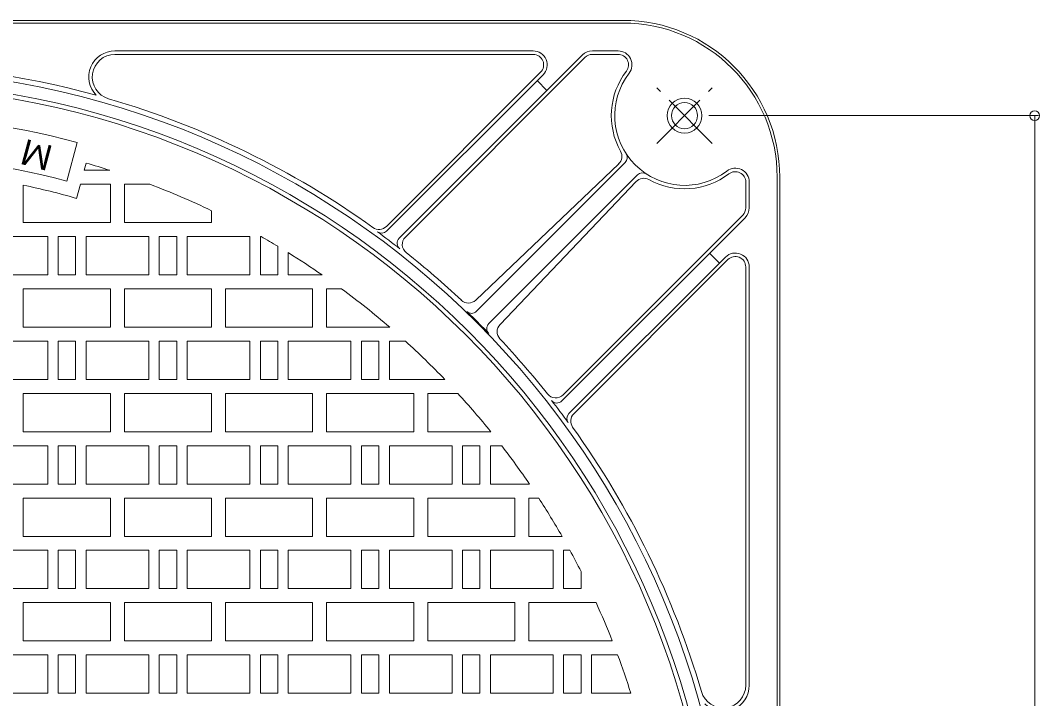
# Model space of a CAD drawing. Units: millimetres, scale not verified. Extents: x -1188 to 1330, y -951 to 977.
# Drawn here: x -488 to 96, y 558 to 947 of the extents above; entities that cross this region are included whole.
import ezdxf
from ezdxf.enums import TextEntityAlignment as Align

# ---------------------------------------------------------------- set-up
doc = ezdxf.new("R2010")
doc.units = ezdxf.units.MM
doc.header["$LTSCALE"] = 7
doc.header["$PDMODE"] = 32
doc.header["$PDSIZE"] = 5.6
doc.linetypes.add('CHAIN1', pattern=[8, 5, -1, 1, -1])
for name, color, linetype, lineweight in [('0-1_躯体', 2, 'Continuous', 9), ('0-2_仕上', 3, 'Continuous', 9), ('0-4_その他', 7, 'Continuous', 9)]:
    doc.layers.add(name, color=color, linetype=linetype, lineweight=lineweight)
doc.styles.add('ＭＳ ゴシック', font='')
doc.styles.get('ＭＳ ゴシック').set_extended_font_data('MS Gothic')

msp = doc.modelspace()

# ---------------------------------------------------------------- linework, layer by layer
at = {"layer": '0-1_躯体'}
for p, q in [((-1012.735, 946.66), (-142.735, 946.66)), ((-1011.235, 945.16), (-142.735, 945.16)), ((-194.2, 929.16), (-434.163, 929.16)), ((-194.2, 927.16), (-434.163, 927.16)), ((-271.085, 821.647), (-165.916, 926.818)), ((-164.502, 925.403), (-267.551, 822.352)), ((-145.52, 929.16), (-160.259, 929.16)), ((-160.259, 927.16), (-145.52, 927.16)), ((-189.958, 916.918), (-278.409, 828.467)), ((-278.331, 825.716), (-188.542, 915.502)), ((-186.3, 906.432), (-191.958, 912.088)), ((-145.165, 864.296), (-227.191, 786.151)), ((-226.714, 779.753), (-141.37, 865.095)), ((-219.642, 772.681), (-134.299, 858.024)), ((-135.099, 854.23), (-213.245, 772.203)), ((-72.235, 853.875), (-72.235, 839.136)), ((-70.236, 853.875), (-70.236, 839.247)), ((-54.235, 856.66), (-54.235, 421.66)), ((-52.735, 856.66), (-52.735, -13.34)), ((-177.747, 728.309), (-72.578, 833.478)), ((-177.043, 731.842), (-73.993, 834.893)), ((-92.964, 813.094), (-87.306, 807.436)), ((-173.678, 721.064), (-83.892, 810.852)), ((-170.928, 720.986), (-82.477, 809.437)), ((-72.235, 805.194), (-72.235, 565.232)), ((-70.236, 805.084), (-70.236, 565.232))]:
    msp.add_line(p, q, dxfattribs=at)
at = {"layer": '0-1_躯体', "linetype": 'CHAIN1'}
for p, q in [((-91.472, 876.108), (-123.287, 907.923)), ((-123.287, 876.108), (-91.472, 907.923))]:
    msp.add_line(p, q, dxfattribs=at)
at = {"layer": '0-1_躯体'}
for centre, radius in [((-577.735, 421.66), 497), ((-577.735, 421.66), 490), ((-107.38, 892.015), 10), ((-107.38, 892.015), 7.5)]:
    msp.add_circle(centre, radius, dxfattribs=at)
for centre, radius, start, end in [((-142.735, 856.66), 90, 0, 90), ((-142.735, 856.66), 88.5, 0, 90), ((-434.163, 914.16), 15, 90, 224.24199), ((-434.163, 914.16), 13, 90, 253.74786), ((-194.2, 921.159), 8, 315.00034, 90), ((-194.2, 921.159), 6, 315.00034, 90), ((-160.259, 921.159), 8, 90, 134.99966), ((-160.259, 921.159), 6, 90, 134.99966), ((-145.52, 921.159), 8, 322.61371, 90), ((-145.52, 921.159), 6, 322.61391, 90), ((-577.735, 421.66), 500, 74.59436, 105.40562), ((-107.38, 892.015), 42, 142.61392, 209.14101), ((-107.38, 892.015), 40, 142.61395, 307.38614), ((-577.735, 421.66), 500, 54.3262, 73.74776), ((-149.305, 868.641), 6, 313.61244, 29.14064), ((-144.199, 867.924), 4, 315, 33.19679), ((-78.235, 853.875), 8, 0, 127.386), ((-78.235, 853.875), 6, 0, 127.38618), ((-130.754, 850.09), 6, 60.85899, 136.38756), ((-131.47, 855.196), 4, 56.80321, 135), ((-107.38, 892.015), 42, 240.8591, 307.38611), ((-78.235, 839.136), 6, 314.99983, 0), ((-78.235, 839.136), 8, 314.99988, 0), ((-282.652, 832.709), 6, 234.32646, 315.00034), ((-281.159, 828.544), 4, 233.91194, 314.9995), ((-577.735, 421.66), 499.5, 52.07323, 53.9119), ((-268.256, 818.82), 4, 135, 232.07329), ((-263.31, 818.11), 6, 134.99966, 231.58189), ((-577.735, 421.66), 500, 46.79416, 51.58195), ((-78.235, 805.194), 8, 0, 135), ((-78.235, 805.194), 6, 0, 135), ((-231.329, 790.495), 6, 226.79622, 313.61279), ((-577.735, 421.66), 497.5, 45, 46.02829), ((-229.541, 782.581), 4, 226.02832, 315), ((-577.735, 421.66), 497.5, 43.97169, 44.99998), ((-216.814, 769.854), 4, 135, 223.97168), ((-208.9, 768.066), 6, 136.38721, 223.20378), ((-577.735, 421.66), 500, 38.41803, 43.20583), ((-181.285, 736.086), 6, 218.41811, 315.00034), ((-577.735, 421.66), 499.5, 36.08809, 37.92676), ((-180.575, 731.139), 4, 217.92671, 315), ((-170.85, 718.235), 4, 135.0005, 216.08806), ((-166.686, 716.743), 6, 134.99966, 215.67354), ((-577.735, 421.66), 500, 16.25223, 35.67378), ((-85.236, 565.232), 13, 196.25214, 0), ((-85.236, 565.232), 15, 225.76067, 0)]:
    msp.add_arc(centre, radius, start, end, dxfattribs=at)
at = {"layer": '0-2_仕上'}
for p, q in [((-461.784, 854.395), (-455.831, 876.611)), ((-451.823, 860.66), (-450.71, 864.814)), ((-437.023, 860.66), (-451.823, 860.66)), ((-486.735, 830.66), (-486.735, 852.147)), ((-456.146, 844.527), (-453.967, 852.66)), ((-436.735, 852.66), (-453.967, 852.66)), ((-428.735, 830.66), (-428.735, 852.66)), ((-414.151, 852.66), (-428.735, 852.66)), ((-378.735, 830.66), (-378.735, 837.497)), ((-428.735, 830.66), (-378.735, 830.66)), ((-466.735, 800.66), (-466.735, 822.66)), ((-408.735, 800.66), (-408.735, 822.66)), ((-350.735, 800.66), (-350.735, 822.66)), ((-350.315, 822.66), (-350.735, 822.66)), ((-340.735, 800.66), (-340.735, 817.074)), ((-466.735, 800.66), (-456.735, 800.66)), ((-408.735, 800.66), (-398.735, 800.66)), ((-350.735, 800.66), (-340.735, 800.66)), ((-486.735, 770.66), (-486.735, 792.661)), ((-428.735, 770.66), (-428.735, 792.661)), ((-370.735, 770.66), (-370.735, 792.661)), ((-312.735, 770.66), (-312.735, 792.661)), ((-304.093, 792.661), (-312.735, 792.661)), ((-486.735, 770.66), (-436.735, 770.66)), ((-428.735, 770.66), (-378.735, 770.66)), ((-370.735, 770.66), (-320.735, 770.66)), ((-312.735, 770.66), (-276.538, 770.66)), ((-466.735, 740.66), (-466.735, 762.661)), ((-408.735, 740.66), (-408.735, 762.661)), ((-350.735, 740.66), (-350.735, 762.661)), ((-292.735, 740.66), (-292.735, 762.661)), ((-276.735, 762.661), (-276.735, 740.66)), ((-267.51, 762.661), (-276.735, 762.661)), ((-466.735, 740.66), (-456.735, 740.66)), ((-408.735, 740.66), (-398.735, 740.66)), ((-350.735, 740.66), (-340.735, 740.66)), ((-292.735, 740.66), (-282.735, 740.66)), ((-276.735, 740.66), (-244.929, 740.66)), ((-486.735, 710.66), (-486.735, 732.66)), ((-428.735, 710.66), (-428.735, 732.66)), ((-370.735, 710.66), (-370.735, 732.66)), ((-312.735, 710.66), (-312.735, 732.66)), ((-254.735, 710.66), (-254.735, 732.66)), ((-237.441, 732.66), (-254.735, 732.66)), ((-486.735, 710.66), (-436.735, 710.66)), ((-428.735, 710.66), (-378.735, 710.66)), ((-370.735, 710.66), (-320.735, 710.66)), ((-312.735, 710.66), (-262.735, 710.66)), ((-254.735, 710.66), (-218.57, 710.66)), ((-466.735, 702.66), (-456.735, 702.66)), ((-466.735, 680.66), (-466.735, 702.66)), ((-456.735, 680.66), (-456.735, 702.66)), ((-408.735, 680.66), (-408.735, 702.66)), ((-350.735, 680.66), (-350.735, 702.66)), ((-292.735, 680.66), (-292.735, 702.66)), ((-234.735, 680.66), (-234.735, 702.66)), ((-218.735, 702.66), (-218.735, 680.66)), ((-212.277, 702.66), (-218.735, 702.66)), ((-456.735, 680.66), (-466.735, 680.66)), ((-408.735, 680.66), (-398.735, 680.66)), ((-350.735, 680.66), (-340.735, 680.66)), ((-292.735, 680.66), (-282.735, 680.66)), ((-234.735, 680.66), (-224.735, 680.66)), ((-218.735, 680.66), (-196.369, 680.66)), ((-486.735, 650.66), (-486.735, 672.66)), ((-428.735, 650.66), (-428.735, 672.66)), ((-370.735, 650.66), (-370.735, 672.66)), ((-312.735, 650.66), (-312.735, 672.66)), ((-254.735, 650.66), (-254.735, 672.66)), ((-196.735, 650.66), (-196.735, 672.66)), ((-191.057, 672.66), (-196.735, 672.66)), ((-486.735, 650.66), (-436.735, 650.66)), ((-428.735, 650.66), (-378.735, 650.66)), ((-370.735, 650.66), (-320.735, 650.66)), ((-312.735, 650.66), (-262.735, 650.66)), ((-254.735, 650.66), (-204.735, 650.66)), ((-196.735, 650.66), (-177.635, 650.66)), ((-466.735, 620.66), (-466.735, 642.66)), ((-408.735, 620.66), (-408.735, 642.66)), ((-350.735, 620.66), (-350.735, 642.66)), ((-292.735, 620.66), (-292.735, 642.66)), ((-234.735, 620.66), (-234.735, 642.66)), ((-176.735, 620.66), (-176.735, 642.66)), ((-173.161, 642.66), (-176.735, 642.66)), ((-166.735, 620.66), (-166.735, 630.467)), ((-466.735, 620.66), (-456.735, 620.66)), ((-408.735, 620.66), (-398.735, 620.66)), ((-350.735, 620.66), (-340.735, 620.66)), ((-292.735, 620.66), (-282.735, 620.66)), ((-234.735, 620.66), (-224.735, 620.66)), ((-176.735, 620.66), (-166.735, 620.66)), ((-486.735, 590.66), (-486.735, 612.66)), ((-428.735, 590.66), (-428.735, 612.66)), ((-370.735, 590.66), (-370.735, 612.66)), ((-312.735, 590.66), (-312.735, 612.66)), ((-254.735, 590.66), (-254.735, 612.66)), ((-196.735, 590.66), (-196.735, 612.66)), ((-158.164, 612.66), (-196.735, 612.66)), ((-486.735, 590.66), (-436.735, 590.66)), ((-428.735, 590.66), (-378.735, 590.66)), ((-370.735, 590.66), (-320.735, 590.66)), ((-312.735, 590.66), (-262.735, 590.66)), ((-254.735, 590.66), (-204.735, 590.66)), ((-196.735, 590.66), (-148.829, 590.66)), ((-466.735, 560.661), (-466.735, 582.66)), ((-408.735, 560.661), (-408.735, 582.66)), ((-350.735, 560.661), (-350.735, 582.66)), ((-292.735, 560.661), (-292.735, 582.66)), ((-234.735, 560.661), (-234.735, 582.66)), ((-176.735, 560.661), (-176.735, 582.66)), ((-160.735, 582.66), (-160.735, 560.661)), ((-145.763, 582.66), (-160.735, 582.66)), ((-466.735, 560.661), (-456.735, 560.661)), ((-408.735, 560.661), (-398.735, 560.661)), ((-350.735, 560.661), (-340.735, 560.661)), ((-292.735, 560.661), (-282.735, 560.661)), ((-234.735, 560.661), (-224.735, 560.661)), ((-176.735, 560.661), (-166.735, 560.661)), ((-160.735, 560.661), (-138.19, 560.661))]:
    msp.add_line(p, q, dxfattribs=at)
for points in [[(-486.735, 830.66), (-436.735, 830.66), (-436.735, 852.66)], [(-456.735, 800.66), (-456.735, 822.66), (-466.735, 822.66)], [(-398.735, 800.66), (-398.735, 822.66), (-408.735, 822.66)], [(-392.735, 822.66), (-392.735, 800.66), (-356.735, 800.66)], [(-356.735, 800.66), (-356.735, 822.66), (-392.735, 822.66)], [(-334.735, 813.415), (-334.735, 800.66), (-315.285, 800.66)], [(-436.735, 770.66), (-436.735, 792.661), (-486.735, 792.661)], [(-378.735, 770.66), (-378.735, 792.661), (-428.735, 792.661)], [(-320.735, 770.66), (-320.735, 792.661), (-370.735, 792.661)], [(-456.735, 740.66), (-456.735, 762.661), (-466.735, 762.661)], [(-398.735, 740.66), (-398.735, 762.661), (-408.735, 762.661)], [(-340.735, 740.66), (-340.735, 762.661), (-350.735, 762.661)], [(-282.735, 740.66), (-282.735, 762.661), (-292.735, 762.661)], [(-436.735, 710.66), (-436.735, 732.66), (-486.735, 732.66)], [(-378.735, 710.66), (-378.735, 732.66), (-428.735, 732.66)], [(-320.735, 710.66), (-320.735, 732.66), (-370.735, 732.66)], [(-262.735, 710.66), (-262.735, 732.66), (-312.735, 732.66)], [(-398.735, 680.66), (-398.735, 702.66), (-408.735, 702.66)], [(-340.735, 680.66), (-340.735, 702.66), (-350.735, 702.66)], [(-282.735, 680.66), (-282.735, 702.66), (-292.735, 702.66)], [(-224.735, 680.66), (-224.735, 702.66), (-234.735, 702.66)], [(-436.735, 650.66), (-436.735, 672.66), (-486.735, 672.66)], [(-378.735, 650.66), (-378.735, 672.66), (-428.735, 672.66)], [(-320.735, 650.66), (-320.735, 672.66), (-370.735, 672.66)], [(-262.735, 650.66), (-262.735, 672.66), (-312.735, 672.66)], [(-204.735, 650.66), (-204.735, 672.66), (-254.735, 672.66)], [(-456.735, 620.66), (-456.735, 642.66), (-466.735, 642.66)], [(-398.735, 620.66), (-398.735, 642.66), (-408.735, 642.66)], [(-340.735, 620.66), (-340.735, 642.66), (-350.735, 642.66)], [(-282.735, 620.66), (-282.735, 642.66), (-292.735, 642.66)], [(-224.735, 620.66), (-224.735, 642.66), (-234.735, 642.66)], [(-436.735, 590.66), (-436.735, 612.66), (-486.735, 612.66)], [(-378.735, 590.66), (-378.735, 612.66), (-428.735, 612.66)], [(-320.735, 590.66), (-320.735, 612.66), (-370.735, 612.66)], [(-262.735, 590.66), (-262.735, 612.66), (-312.735, 612.66)], [(-204.735, 590.66), (-204.735, 612.66), (-254.735, 612.66)], [(-456.735, 560.661), (-456.735, 582.66), (-466.735, 582.66)], [(-398.735, 560.661), (-398.735, 582.66), (-408.735, 582.66)], [(-340.735, 560.661), (-340.735, 582.66), (-350.735, 582.66)], [(-282.735, 560.661), (-282.735, 582.66), (-292.735, 582.66)], [(-224.735, 560.661), (-224.735, 582.66), (-234.735, 582.66)], [(-166.735, 560.661), (-166.735, 582.66), (-176.735, 582.66)]]:
    msp.add_lwpolyline(points, dxfattribs=at)
for points in [[(-472.735, 800.66), (-472.735, 822.66), (-508.735, 822.66), (-508.735, 800.66)], [(-414.735, 800.66), (-414.735, 822.66), (-450.735, 822.66), (-450.735, 800.66)], [(-472.735, 740.66), (-472.735, 762.661), (-508.735, 762.661), (-508.735, 740.66)], [(-414.735, 740.66), (-414.735, 762.661), (-450.735, 762.661), (-450.735, 740.66)], [(-356.735, 740.66), (-356.735, 762.661), (-392.735, 762.661), (-392.735, 740.66)], [(-298.735, 740.66), (-298.735, 762.661), (-334.735, 762.661), (-334.735, 740.66)], [(-472.735, 680.66), (-472.735, 702.66), (-508.735, 702.66), (-508.735, 680.66)], [(-414.735, 680.66), (-414.735, 702.66), (-450.735, 702.66), (-450.735, 680.66)], [(-356.735, 680.66), (-356.735, 702.66), (-392.735, 702.66), (-392.735, 680.66)], [(-298.735, 680.66), (-298.735, 702.66), (-334.735, 702.66), (-334.735, 680.66)], [(-240.735, 680.66), (-240.735, 702.66), (-276.735, 702.66), (-276.735, 680.66)], [(-472.735, 620.66), (-472.735, 642.66), (-508.735, 642.66), (-508.735, 620.66)], [(-414.735, 620.66), (-414.735, 642.66), (-450.735, 642.66), (-450.735, 620.66)], [(-356.735, 620.66), (-356.735, 642.66), (-392.735, 642.66), (-392.735, 620.66)], [(-298.735, 620.66), (-298.735, 642.66), (-334.735, 642.66), (-334.735, 620.66)], [(-240.735, 620.66), (-240.735, 642.66), (-276.735, 642.66), (-276.735, 620.66)], [(-182.735, 620.66), (-182.735, 642.66), (-218.735, 642.66), (-218.735, 620.66)], [(-472.735, 560.661), (-472.735, 582.66), (-508.735, 582.66), (-508.735, 560.661)], [(-414.735, 560.661), (-414.735, 582.66), (-450.735, 582.66), (-450.735, 560.661)], [(-356.735, 560.661), (-356.735, 582.66), (-392.735, 582.66), (-392.735, 560.661)], [(-298.735, 560.661), (-298.735, 582.66), (-334.735, 582.66), (-334.735, 560.661)], [(-240.735, 560.661), (-240.735, 582.66), (-276.735, 582.66), (-276.735, 560.661)], [(-182.735, 560.661), (-182.735, 582.66), (-218.735, 582.66), (-218.735, 560.661)]]:
    msp.add_lwpolyline(points, close=True, dxfattribs=at)
msp.add_circle((-577.735, 421.66), 487.5, dxfattribs=at)
for radius, start, end in [(471, 75, 105), (448, 75, 105), (461, 72.22787, 74.00568), (440, 73.95821, 78.06406), (461, 64.42642, 69.216), (461, 59.06273, 60.44106), (461, 55.29823, 58.1893), (461, 49.20486, 53.58833), (461, 43.78661, 47.7056), (461, 38.82167, 42.42473), (461, 34.18193, 37.55659), (461, 29.78499, 32.98839), (461, 26.93269, 28.64575), (461, 21.50575, 24.47632), (461, 17.54884, 20.44089)]:
    msp.add_arc((-577.735, 421.66), radius, start, end, dxfattribs=at)
at = {"layer": '0-4_その他'}
for p, q in [((95.646, 892.015), (-93.38, 892.015)), ((93.546, -48.695), (93.546, 892.015))]:
    msp.add_line(p, q, dxfattribs=at)
msp.add_point((93.546, 892.015), dxfattribs=at)

# ---------------------------------------------------------------- texts
at = {"layer": '0-2_仕上', "color": 6, "style": 'ＭＳ ゴシック'}
msp.add_text('Ｍ', height=14.66, rotation=165.001, dxfattribs=at).set_placement((-466.465, 878.246), align=Align.BOTTOM_LEFT)

doc.saveas('drawing.dxf')
